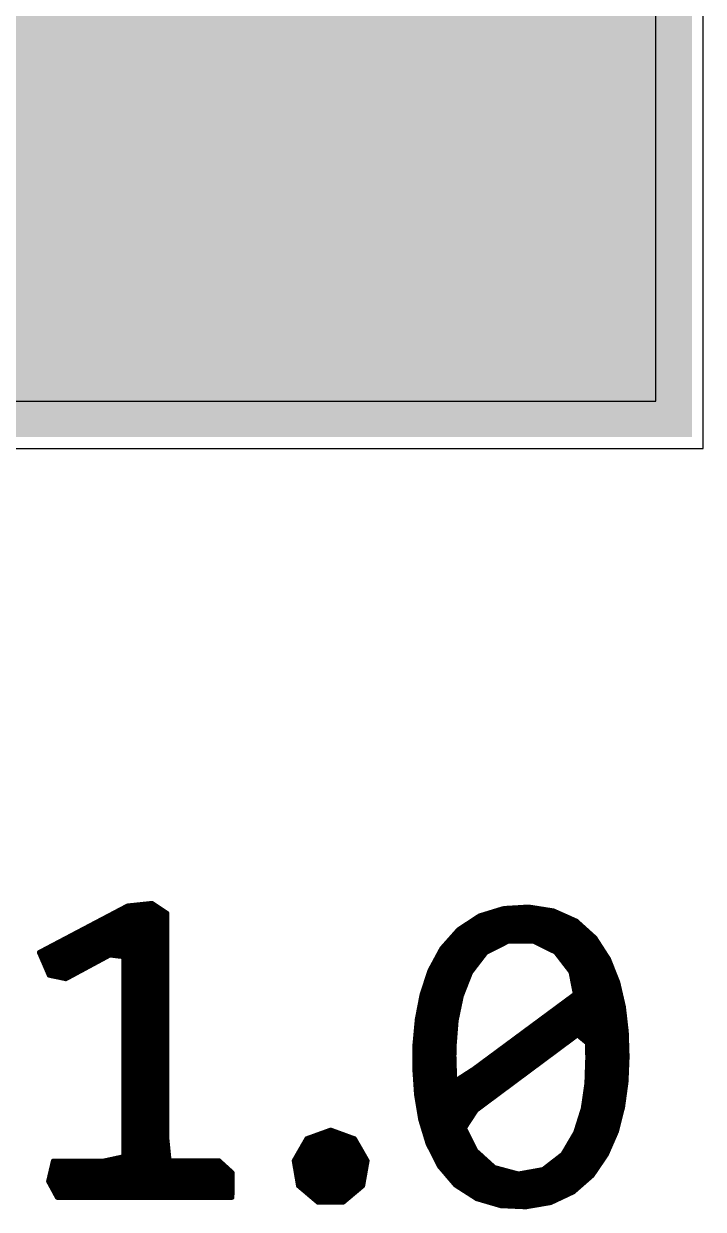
# Model space of a CAD drawing. Extents: x 40.2 to 61.4, y 22.5 to 56.
# Drawn here: x 52.767 to 54.2, y 49.385 to 51.885 of the extents above; entities that cross this region are included whole.
import ezdxf

# ---------------------------------------------------------------- set-up
doc = ezdxf.new("R2010")
doc.units = 0
for name, color, linetype in [('1', 12, 'CONTINUOUS'), ('16', 132, 'CONTINUOUS'), ('21', 251, 'CONTINUOUS'), ('29', 251, 'CONTINUOUS'), ('30', 251, 'CONTINUOUS'), ('31', 251, 'CONTINUOUS'), ('32', 251, 'CONTINUOUS')]:
    doc.layers.add(name, color=color, linetype=linetype)

# ---------------------------------------------------------------- blocks, each defined once
blk = doc.blocks.new('RECT')
blk.add_solid([(-0.5, -0.5), (0.5, -0.5), (-0.5, 0.5), (0.5, 0.5)])

msp = doc.modelspace()

# ---------------------------------------------------------------- linework, layer by layer
at = {"layer": '1'}
for p, q in [((54.1, 51.0892), (54.1, 55.4892)), ((52.5, 51.0892), (54.1, 51.0892))]:
    msp.add_line(p, q, dxfattribs=at)
at = {"layer": '21', "const_width": 0.01}
for points in [[(52.9863, 50.0249), (52.8002, 49.9268)], [(52.9581, 50.01), (53.0683, 50.01)], [(52.9771, 50.02), (53.0532, 50.02)], [(53.0377, 50.0303), (52.9863, 50.0249)], [(53.035, 50.03), (53.0381, 50.03)], [(53.0693, 50.0093), (53.0377, 50.0303)], [(53.0693, 49.5354), (53.0693, 50.0093)], [(53.7776, 50.0191), (53.7282, 50.0039)], [(53.7479, 50.01), (53.7789, 50.01)], [(53.7876, 49.9496), (53.7776, 50.0191)], [(53.8318, 50.0227), (53.7801, 50.0196)], [(53.7801, 50.0196), (53.79, 49.9501)], [(53.7814, 50.01), (53.8942, 50.01)], [(53.787, 50.02), (53.8492, 50.02)], [(53.8842, 50.0145), (53.8318, 50.0227)], [(53.9325, 49.9929), (53.8842, 50.0145)], [(52.9202, 49.99), (53.0693, 49.99)], [(52.9391, 50), (53.0693, 50)], [(53.7282, 50.0039), (53.6839, 49.9748)], [(53.707, 49.99), (53.7818, 49.99)], [(53.7222, 50), (53.7804, 50)], [(53.7829, 50), (53.9165, 50)], [(53.7843, 49.99), (53.9357, 49.99)], [(53.9718, 49.9574), (53.9325, 49.9929)], [(52.8633, 49.96), (53.0693, 49.96)], [(52.8822, 49.97), (53.0693, 49.97)], [(52.9012, 49.98), (53.0693, 49.98)], [(53.6839, 49.9748), (53.6487, 49.9352)], [(53.6708, 49.96), (53.7861, 49.96)], [(53.6796, 49.97), (53.7847, 49.97)], [(53.6918, 49.98), (53.7832, 49.98)], [(53.7857, 49.98), (53.9467, 49.98)], [(53.7871, 49.97), (53.9578, 49.97)], [(53.7885, 49.96), (53.9689, 49.96)], [(52.8253, 49.94), (53.0693, 49.94)], [(52.8443, 49.95), (53.0693, 49.95)], [(53.6487, 49.9352), (53.6235, 49.8885)], [(53.653, 49.94), (53.7688, 49.94)], [(53.6619, 49.95), (53.7875, 49.95)], [(53.7418, 49.9263), (53.7876, 49.9496)], [(53.79, 49.9501), (53.8414, 49.9504)], [(53.8414, 49.9504), (53.8886, 49.9272)], [(53.8423, 49.95), (53.9765, 49.95)], [(53.8626, 49.94), (53.983, 49.94)], [(54.0005, 49.9128), (53.9718, 49.9574)], [(52.8002, 49.9268), (52.8211, 49.8784)], [(52.8031, 49.92), (52.947, 49.92)], [(52.8064, 49.93), (53.0693, 49.93)], [(52.8075, 49.91), (52.9285, 49.91)], [(52.8563, 49.8711), (52.949, 49.9211)], [(52.949, 49.9211), (52.9782, 49.9175)], [(52.9576, 49.92), (53.0693, 49.92)], [(52.9782, 49.9175), (52.9782, 49.4962)], [(52.9782, 49.91), (53.0693, 49.91)], [(53.6351, 49.91), (53.7293, 49.91)], [(53.6405, 49.92), (53.737, 49.92)], [(53.646, 49.93), (53.7491, 49.93)], [(53.7096, 49.8844), (53.7418, 49.9263)], [(53.8829, 49.93), (53.9894, 49.93)], [(53.8886, 49.9272), (53.9208, 49.8854)], [(53.8941, 49.92), (53.9959, 49.92)], [(53.9018, 49.91), (54.0016, 49.91)], [(54.0201, 49.8634), (54.0005, 49.9128)], [(52.8118, 49.9), (52.9099, 49.9)], [(52.8161, 49.89), (52.8914, 49.89)], [(52.9782, 49.9), (53.0693, 49.9)], [(52.9782, 49.89), (53.0693, 49.89)], [(53.6235, 49.8885), (53.6069, 49.8381)], [(53.6243, 49.89), (53.7139, 49.89)], [(53.6297, 49.9), (53.7216, 49.9)], [(53.6902, 49.835), (53.7096, 49.8844)], [(53.9095, 49.9), (54.0056, 49.9)], [(53.9172, 49.89), (54.0095, 49.89)], [(53.9208, 49.8854), (53.9299, 49.8392)], [(52.8205, 49.88), (52.8728, 49.88)], [(52.8211, 49.8784), (52.8563, 49.8711)], [(52.9782, 49.88), (53.0693, 49.88)], [(52.9782, 49.87), (53.0693, 49.87)], [(52.9782, 49.86), (53.0693, 49.86)], [(53.6141, 49.86), (53.7, 49.86)], [(53.6174, 49.87), (53.7039, 49.87)], [(53.6207, 49.88), (53.7079, 49.88)], [(53.9218, 49.88), (54.0135, 49.88)], [(53.9238, 49.87), (54.0174, 49.87)], [(53.9258, 49.86), (54.0208, 49.86)], [(54.032, 49.8117), (54.0201, 49.8634)], [(52.9782, 49.85), (53.0693, 49.85)], [(52.9782, 49.84), (53.0693, 49.84)], [(53.6069, 49.8381), (53.5968, 49.7859)], [(53.6075, 49.84), (53.6921, 49.84)], [(53.6108, 49.85), (53.696, 49.85)], [(53.6793, 49.783), (53.6902, 49.835)], [(53.9299, 49.8392), (53.7163, 49.6811)], [(53.9278, 49.85), (54.0232, 49.85)], [(53.9298, 49.84), (54.0255, 49.84)], [(52.9782, 49.83), (53.0693, 49.83)], [(52.9782, 49.82), (53.0693, 49.82)], [(52.9782, 49.81), (53.0693, 49.81)], [(53.6015, 49.81), (53.6849, 49.81)], [(53.6034, 49.82), (53.687, 49.82)], [(53.6053, 49.83), (53.6891, 49.83)], [(53.8905, 49.81), (54.0322, 49.81)], [(53.904, 49.82), (54.0301, 49.82)], [(53.9175, 49.83), (54.0278, 49.83)], [(54.038, 49.7589), (54.032, 49.8117)], [(52.9782, 49.8), (53.0693, 49.8)], [(52.9782, 49.79), (53.0693, 49.79)], [(53.5968, 49.7859), (53.5919, 49.733)], [(53.5976, 49.79), (53.6808, 49.79)], [(53.5995, 49.8), (53.6828, 49.8)], [(53.8634, 49.79), (54.0345, 49.79)], [(53.877, 49.8), (54.0334, 49.8)], [(52.9782, 49.78), (53.0693, 49.78)], [(52.9782, 49.77), (53.0693, 49.77)], [(52.9782, 49.76), (53.0693, 49.76)], [(53.5944, 49.76), (53.6775, 49.76)], [(53.5953, 49.77), (53.6783, 49.77)], [(53.5963, 49.78), (53.6791, 49.78)], [(53.6751, 49.7301), (53.6793, 49.783)], [(53.8229, 49.76), (54.0379, 49.76)], [(53.8364, 49.77), (54.0367, 49.77)], [(53.8499, 49.78), (54.0356, 49.78)], [(54.0397, 49.7063), (54.038, 49.7589)], [(52.9782, 49.75), (53.0693, 49.75)], [(52.9782, 49.74), (53.0693, 49.74)], [(53.5925, 49.74), (53.6759, 49.74)], [(53.5935, 49.75), (53.6767, 49.75)], [(53.7214, 49.5939), (53.9346, 49.7526)], [(53.7959, 49.74), (53.9177, 49.74)], [(53.8094, 49.75), (53.9311, 49.75)], [(53.9346, 49.7526), (53.9556, 49.7355)], [(53.9378, 49.75), (54.0383, 49.75)], [(53.95, 49.74), (54.0386, 49.74)], [(53.9556, 49.7355), (53.9561, 49.7034)], [(52.9782, 49.73), (53.0693, 49.73)], [(52.9782, 49.72), (53.0693, 49.72)], [(52.9782, 49.71), (53.0693, 49.71)], [(53.5919, 49.733), (53.5916, 49.6799)], [(53.5918, 49.72), (53.6749, 49.72)], [(53.5918, 49.71), (53.6747, 49.71)], [(53.5919, 49.73), (53.6751, 49.73)], [(53.6747, 49.7084), (53.6751, 49.7301)], [(53.7553, 49.71), (53.8774, 49.71)], [(53.7688, 49.72), (53.8908, 49.72)], [(53.7824, 49.73), (53.9043, 49.73)], [(53.9557, 49.73), (54.0389, 49.73)], [(53.9558, 49.72), (54.0392, 49.72)], [(53.956, 49.71), (54.0396, 49.71)], [(52.9782, 49.7), (53.0693, 49.7)], [(52.9782, 49.69), (53.0693, 49.69)], [(53.5917, 49.7), (53.675, 49.7)], [(53.5917, 49.69), (53.6752, 49.69)], [(53.6762, 49.6552), (53.6747, 49.7084)], [(53.7283, 49.69), (53.8505, 49.69)], [(53.7418, 49.7), (53.864, 49.7)], [(53.9561, 49.7034), (53.9543, 49.6503)], [(53.9557, 49.69), (54.0389, 49.69)], [(53.956, 49.7), (54.0394, 49.7)], [(54.0374, 49.6533), (54.0397, 49.7063)], [(52.9782, 49.68), (53.0693, 49.68)], [(52.9782, 49.67), (53.0693, 49.67)], [(52.9782, 49.66), (53.0693, 49.66)], [(53.5916, 49.68), (53.6755, 49.68)], [(53.5916, 49.6799), (53.5952, 49.6268)], [(53.5923, 49.67), (53.6758, 49.67)], [(53.5929, 49.66), (53.6761, 49.66)], [(53.7163, 49.6811), (53.6762, 49.6552)], [(53.6836, 49.66), (53.8102, 49.66)], [(53.6991, 49.67), (53.8237, 49.67)], [(53.7146, 49.68), (53.8371, 49.68)], [(53.9547, 49.66), (54.0376, 49.66)], [(53.955, 49.67), (54.0381, 49.67)], [(53.9553, 49.68), (54.0385, 49.68)], [(52.9782, 49.65), (53.0693, 49.65)], [(52.9782, 49.64), (53.0693, 49.64)], [(53.5936, 49.65), (53.7968, 49.65)], [(53.5943, 49.64), (53.7834, 49.64)], [(53.9543, 49.6503), (53.9467, 49.5978)], [(53.9528, 49.64), (54.0356, 49.64)], [(53.9543, 49.65), (54.0369, 49.65)], [(54.0302, 49.6006), (54.0374, 49.6533)], [(52.9782, 49.63), (53.0693, 49.63)], [(52.9782, 49.62), (53.0693, 49.62)], [(52.9782, 49.61), (53.0693, 49.61)], [(53.595, 49.63), (53.7699, 49.63)], [(53.5952, 49.6268), (53.6039, 49.5744)], [(53.5963, 49.62), (53.7565, 49.62)], [(53.598, 49.61), (53.7431, 49.61)], [(53.9484, 49.61), (54.0315, 49.61)], [(53.9499, 49.62), (54.0328, 49.62)], [(53.9514, 49.63), (54.0342, 49.63)], [(52.9782, 49.6), (53.0693, 49.6)], [(52.9782, 49.59), (53.0693, 49.59)], [(53.5997, 49.6), (53.7296, 49.6)], [(53.6013, 49.59), (53.7189, 49.59)], [(53.6969, 49.5564), (53.7214, 49.5939)], [(53.9467, 49.5978), (53.9307, 49.5471)], [(53.9442, 49.59), (54.0275, 49.59)], [(53.947, 49.6), (54.0301, 49.6)], [(54.0172, 49.5491), (54.0302, 49.6006)], [(52.9782, 49.58), (53.0693, 49.58)], [(52.9782, 49.57), (53.0693, 49.57)], [(52.9782, 49.56), (53.0693, 49.56)], [(53.603, 49.58), (53.7124, 49.58)], [(53.6039, 49.5744), (53.6194, 49.5236)], [(53.6053, 49.57), (53.7058, 49.57)], [(53.6083, 49.56), (53.6993, 49.56)], [(53.9347, 49.56), (54.0199, 49.56)], [(53.9379, 49.57), (54.0224, 49.57)], [(53.941, 49.58), (54.025, 49.58)], [(52.9782, 49.55), (53.0693, 49.55)], [(52.9782, 49.54), (53.0693, 49.54)], [(53.0741, 49.4875), (53.0693, 49.5354)], [(53.3641, 49.5342), (53.3373, 49.4876)], [(53.4145, 49.5524), (53.3641, 49.5342)], [(53.3801, 49.54), (53.4485, 49.54)], [(53.4079, 49.55), (53.4211, 49.55)], [(53.4649, 49.534), (53.4145, 49.5524)], [(53.4916, 49.4874), (53.4649, 49.534)], [(53.6114, 49.55), (53.7001, 49.55)], [(53.6144, 49.54), (53.705, 49.54)], [(53.7204, 49.5089), (53.6969, 49.5564)], [(53.9307, 49.5471), (53.9039, 49.5015)], [(53.9265, 49.54), (54.0132, 49.54)], [(53.9316, 49.55), (54.0174, 49.55)], [(53.9959, 49.5005), (54.0172, 49.5491)], [(52.9782, 49.53), (53.0699, 49.53)], [(52.9782, 49.52), (53.0709, 49.52)], [(52.9782, 49.51), (53.0719, 49.51)], [(53.3502, 49.51), (53.4787, 49.51)], [(53.3559, 49.52), (53.473, 49.52)], [(53.3617, 49.53), (53.4672, 49.53)], [(53.6174, 49.53), (53.71, 49.53)], [(53.6194, 49.5236), (53.6432, 49.4762)], [(53.6212, 49.52), (53.7149, 49.52)], [(53.6262, 49.51), (53.7199, 49.51)], [(53.7595, 49.4735), (53.7204, 49.5089)], [(53.9089, 49.51), (54.0001, 49.51)], [(53.9147, 49.52), (54.0045, 49.52)], [(53.9206, 49.53), (54.0088, 49.53)], [(52.8296, 49.4869), (52.8196, 49.4442)], [(52.9349, 49.4869), (52.8296, 49.4869)], [(52.9782, 49.4962), (52.9349, 49.4869)], [(52.9493, 49.49), (53.0738, 49.49)], [(52.9782, 49.5), (53.0728, 49.5)], [(53.1794, 49.4875), (53.0741, 49.4875)], [(53.207, 49.4624), (53.1794, 49.4875)], [(53.3373, 49.4876), (53.3464, 49.4348)], [(53.3387, 49.49), (53.4901, 49.49)], [(53.3445, 49.5), (53.4844, 49.5)], [(53.4822, 49.4346), (53.4916, 49.4874)], [(53.6312, 49.5), (53.7303, 49.5)], [(53.6363, 49.49), (53.7413, 49.49)], [(53.9039, 49.5015), (53.8622, 49.4692)], [(53.8891, 49.49), (53.9888, 49.49)], [(53.902, 49.5), (53.9956, 49.5)], [(53.9661, 49.4566), (53.9959, 49.5005)], [(52.8233, 49.46), (53.207, 49.46)], [(52.8256, 49.47), (53.1987, 49.47)], [(52.828, 49.48), (53.1876, 49.48)], [(53.2067, 49.4101), (53.207, 49.4624)], [(53.3386, 49.48), (53.4903, 49.48)], [(53.3404, 49.47), (53.4885, 49.47)], [(53.3421, 49.46), (53.4867, 49.46)], [(53.6413, 49.48), (53.7524, 49.48)], [(53.6432, 49.4762), (53.6776, 49.436)], [(53.6485, 49.47), (53.7726, 49.47)], [(53.6571, 49.46), (53.8092, 49.46)], [(53.8091, 49.4602), (53.7595, 49.4735)], [(53.8248, 49.3902), (53.8091, 49.4602)], [(53.8622, 49.4692), (53.8116, 49.4601)], [(53.8116, 49.4601), (53.8273, 49.3904)], [(53.8116, 49.46), (53.9684, 49.46)], [(53.8633, 49.47), (53.9752, 49.47)], [(53.8762, 49.48), (53.982, 49.48)], [(52.8196, 49.4442), (52.8381, 49.4101)], [(52.821, 49.45), (53.2069, 49.45)], [(52.8219, 49.44), (53.2069, 49.44)], [(53.3438, 49.45), (53.4849, 49.45)], [(53.3455, 49.44), (53.4831, 49.44)], [(53.3464, 49.4348), (53.3873, 49.4001)], [(53.4412, 49.4001), (53.4822, 49.4346)], [(53.6656, 49.45), (53.8114, 49.45)], [(53.6742, 49.44), (53.8137, 49.44)], [(53.6776, 49.436), (53.7222, 49.4074)], [(53.8138, 49.45), (53.9586, 49.45)], [(53.8161, 49.44), (53.9471, 49.44)], [(53.9262, 49.4217), (53.9661, 49.4566)], [(52.8273, 49.43), (53.2068, 49.43)], [(52.8327, 49.42), (53.2068, 49.42)], [(52.8381, 49.4101), (53.2067, 49.4101)], [(53.352, 49.43), (53.4767, 49.43)], [(53.3638, 49.42), (53.4649, 49.42)], [(53.3756, 49.41), (53.453, 49.41)], [(53.687, 49.43), (53.8159, 49.43)], [(53.7026, 49.42), (53.8181, 49.42)], [(53.7181, 49.41), (53.8204, 49.41)], [(53.8184, 49.43), (53.9357, 49.43)], [(53.8206, 49.42), (53.9226, 49.42)], [(53.8229, 49.41), (53.9014, 49.41)], [(53.8783, 49.3991), (53.9262, 49.4217)], [(53.3873, 49.4001), (53.4412, 49.4001)], [(53.7222, 49.4074), (53.7731, 49.3925)], [(53.7475, 49.4), (53.8226, 49.4)], [(53.7731, 49.3925), (53.8248, 49.3902)], [(53.8251, 49.4), (53.8803, 49.4)], [(53.8273, 49.3904), (53.8783, 49.3991)]]:
    msp.add_lwpolyline(points, dxfattribs=at)
at = {"layer": '21', "const_width": 0.005}
for points in [[(52.9581, 50.0125, 1), (52.9581, 50.0075)], [(52.9771, 50.0225, 1), (52.9771, 50.0175)], [(52.9861, 50.0274, 1), (52.9866, 50.0224)], [(52.9875, 50.0227, 1), (52.9852, 50.0271)], [(53.035, 50.0325, 1), (53.035, 50.0275)], [(53.0391, 50.0324, 1), (53.0363, 50.0282)], [(53.0379, 50.0278, 1), (53.0374, 50.0328)], [(53.0381, 50.0275, 1), (53.0381, 50.0325)], [(53.0532, 50.0175, 1), (53.0532, 50.0225)], [(53.0718, 50.0093, 1), (53.0668, 50.0093)], [(53.068, 50.0072, 1), (53.0707, 50.0114)], [(53.0683, 50.0075, 1), (53.0683, 50.0125)], [(53.7479, 50.0125, 1), (53.7479, 50.0075)], [(53.7801, 50.0195, 1), (53.7752, 50.0188)], [(53.7784, 50.0167, 1), (53.7769, 50.0215)], [(53.7799, 50.0221, 1), (53.7802, 50.0171)], [(53.7826, 50.0199, 1), (53.7776, 50.0192)], [(53.7789, 50.0075, 1), (53.7789, 50.0125)], [(53.7814, 50.0125, 1), (53.7814, 50.0075)], [(53.787, 50.0225, 1), (53.787, 50.0175)], [(53.8322, 50.0252, 1), (53.8314, 50.0203)], [(53.8319, 50.0202, 1), (53.8316, 50.0252)], [(53.8492, 50.0175, 1), (53.8492, 50.0225)], [(53.8852, 50.0168, 1), (53.8832, 50.0122)], [(53.8838, 50.012, 1), (53.8846, 50.017)], [(53.8942, 50.0075, 1), (53.8942, 50.0125)], [(52.9202, 49.9925, 1), (52.9202, 49.9875)], [(52.9391, 50.0025, 1), (52.9391, 49.9975)], [(53.0693, 49.9975, 1), (53.0693, 50.0025)], [(53.0693, 49.9875, 1), (53.0693, 49.9925)], [(53.707, 49.9925, 1), (53.707, 49.9875)], [(53.7222, 50.0025, 1), (53.7222, 49.9975)], [(53.7274, 50.0063, 1), (53.7289, 50.0015)], [(53.7295, 50.0018, 1), (53.7268, 50.006)], [(53.7804, 49.9975, 1), (53.7804, 50.0025)], [(53.7829, 50.0025, 1), (53.7829, 49.9975)], [(53.7818, 49.9875, 1), (53.7818, 49.9925)], [(53.7843, 49.9925, 1), (53.7843, 49.9875)], [(53.9165, 49.9975, 1), (53.9165, 50.0025)], [(53.9342, 49.9947, 1), (53.9308, 49.991)], [(53.9315, 49.9906, 1), (53.9335, 49.9951)], [(53.9357, 49.9875, 1), (53.9357, 49.9925)], [(52.8633, 49.9625, 1), (52.8633, 49.9575)], [(52.8822, 49.9725, 1), (52.8822, 49.9675)], [(52.9012, 49.9825, 1), (52.9012, 49.9775)], [(53.0693, 49.9775, 1), (53.0693, 49.9825)], [(53.0693, 49.9675, 1), (53.0693, 49.9725)], [(53.0693, 49.9575, 1), (53.0693, 49.9625)], [(53.6708, 49.9625, 1), (53.6708, 49.9575)], [(53.6796, 49.9725, 1), (53.6796, 49.9675)], [(53.6825, 49.9769, 1), (53.6853, 49.9728)], [(53.6858, 49.9732, 1), (53.682, 49.9765)], [(53.6918, 49.9825, 1), (53.6918, 49.9775)], [(53.7832, 49.9775, 1), (53.7832, 49.9825)], [(53.7857, 49.9825, 1), (53.7857, 49.9775)], [(53.7871, 49.9725, 1), (53.7871, 49.9675)], [(53.7847, 49.9675, 1), (53.7847, 49.9725)], [(53.7885, 49.9625, 1), (53.7885, 49.9575)], [(53.7861, 49.9575, 1), (53.7861, 49.9625)], [(53.9467, 49.9775, 1), (53.9467, 49.9825)], [(53.9578, 49.9675, 1), (53.9578, 49.9725)], [(53.9689, 49.9575, 1), (53.9689, 49.9625)], [(52.8253, 49.9425, 1), (52.8253, 49.9375)], [(52.8443, 49.9525, 1), (52.8443, 49.9475)], [(53.0693, 49.9475, 1), (53.0693, 49.9525)], [(53.0693, 49.9375, 1), (53.0693, 49.9425)], [(53.6469, 49.9368, 1), (53.6506, 49.9335)], [(53.6509, 49.934, 1), (53.6466, 49.9363)], [(53.653, 49.9425, 1), (53.653, 49.9375)], [(53.6619, 49.9525, 1), (53.6619, 49.9475)], [(53.7688, 49.9375, 1), (53.7688, 49.9425)], [(53.7851, 49.9492, 1), (53.7901, 49.9499)], [(53.7887, 49.9473, 1), (53.7865, 49.9518)], [(53.7899, 49.9526, 1), (53.79, 49.9476)], [(53.7875, 49.9475, 1), (53.7875, 49.9525)], [(53.7875, 49.9498, 1), (53.7924, 49.9505)], [(53.8425, 49.9527, 1), (53.8403, 49.9482)], [(53.8423, 49.9525, 1), (53.8423, 49.9475)], [(53.8414, 49.9479, 1), (53.8414, 49.9529)], [(53.8626, 49.9425, 1), (53.8626, 49.9375)], [(53.9739, 49.9587, 1), (53.9697, 49.956)], [(53.9701, 49.9555, 1), (53.9735, 49.9592)], [(53.9765, 49.9475, 1), (53.9765, 49.9525)], [(53.983, 49.9375, 1), (53.983, 49.9425)], [(52.8025, 49.9278, 1), (52.7979, 49.9258)], [(52.799, 49.929, 1), (52.8014, 49.9245)], [(52.8031, 49.9225, 1), (52.8031, 49.9175)], [(52.8064, 49.9325, 1), (52.8064, 49.9275)], [(52.8075, 49.9125, 1), (52.8075, 49.9075)], [(52.9285, 49.9075, 1), (52.9285, 49.9125)], [(52.9493, 49.9235, 1), (52.9486, 49.9186)], [(52.947, 49.9175, 1), (52.947, 49.9225)], [(52.9501, 49.9189, 1), (52.9478, 49.9233)], [(52.9576, 49.9225, 1), (52.9576, 49.9175)], [(52.9807, 49.9175, 1), (52.9757, 49.9175)], [(52.9782, 49.9125, 1), (52.9782, 49.9075)], [(52.9779, 49.915, 1), (52.9785, 49.92)], [(53.0693, 49.9275, 1), (53.0693, 49.9325)], [(53.0693, 49.9175, 1), (53.0693, 49.9225)], [(53.0693, 49.9075, 1), (53.0693, 49.9125)], [(53.6351, 49.9125, 1), (53.6351, 49.9075)], [(53.6405, 49.9225, 1), (53.6405, 49.9175)], [(53.646, 49.9325, 1), (53.646, 49.9275)], [(53.7293, 49.9075, 1), (53.7293, 49.9125)], [(53.737, 49.9175, 1), (53.737, 49.9225)], [(53.7407, 49.9285, 1), (53.7429, 49.924)], [(53.7438, 49.9247, 1), (53.7398, 49.9278)], [(53.7491, 49.9275, 1), (53.7491, 49.9325)], [(53.8829, 49.9325, 1), (53.8829, 49.9275)], [(53.8906, 49.9287, 1), (53.8866, 49.9257)], [(53.8875, 49.9249, 1), (53.8897, 49.9294)], [(53.8941, 49.9225, 1), (53.8941, 49.9175)], [(53.9018, 49.9125, 1), (53.9018, 49.9075)], [(53.9894, 49.9275, 1), (53.9894, 49.9325)], [(53.9959, 49.9175, 1), (53.9959, 49.9225)], [(54.0029, 49.9137, 1), (53.9982, 49.9119)], [(53.9984, 49.9114, 1), (54.0026, 49.9141)], [(54.0016, 49.9075, 1), (54.0016, 49.9125)], [(52.8118, 49.9025, 1), (52.8118, 49.8975)], [(52.8161, 49.8925, 1), (52.8161, 49.8875)], [(52.8914, 49.8875, 1), (52.8914, 49.8925)], [(52.9099, 49.8975, 1), (52.9099, 49.9025)], [(52.9782, 49.9025, 1), (52.9782, 49.8975)], [(52.9782, 49.8925, 1), (52.9782, 49.8875)], [(53.0693, 49.8975, 1), (53.0693, 49.9025)], [(53.0693, 49.8875, 1), (53.0693, 49.8925)], [(53.6213, 49.8897, 1), (53.6257, 49.8873)], [(53.6259, 49.8877, 1), (53.6211, 49.8893)], [(53.6243, 49.8925, 1), (53.6243, 49.8875)], [(53.6297, 49.9025, 1), (53.6297, 49.8975)], [(53.7119, 49.8835, 1), (53.7073, 49.8853)], [(53.7139, 49.8875, 1), (53.7139, 49.8925)], [(53.7216, 49.8975, 1), (53.7216, 49.9025)], [(53.9095, 49.9025, 1), (53.9095, 49.8975)], [(53.9172, 49.8925, 1), (53.9172, 49.8875)], [(53.9232, 49.8859, 1), (53.9183, 49.8849)], [(53.9188, 49.8839, 1), (53.9227, 49.8869)], [(54.0056, 49.8975, 1), (54.0056, 49.9025)], [(54.0095, 49.8875, 1), (54.0095, 49.8925)], [(52.8205, 49.8825, 1), (52.8205, 49.8775)], [(52.8217, 49.8809, 1), (52.8206, 49.876)], [(52.8188, 49.8774, 1), (52.8234, 49.8794)], [(52.8551, 49.8733, 1), (52.8574, 49.8689)], [(52.8557, 49.8686, 1), (52.8568, 49.8735)], [(52.8728, 49.8775, 1), (52.8728, 49.8825)], [(52.9782, 49.8825, 1), (52.9782, 49.8775)], [(52.9782, 49.8725, 1), (52.9782, 49.8675)], [(52.9782, 49.8625, 1), (52.9782, 49.8575)], [(53.0693, 49.8775, 1), (53.0693, 49.8825)], [(53.0693, 49.8675, 1), (53.0693, 49.8725)], [(53.0693, 49.8575, 1), (53.0693, 49.8625)], [(53.6141, 49.8625, 1), (53.6141, 49.8575)], [(53.6174, 49.8725, 1), (53.6174, 49.8675)], [(53.6207, 49.8825, 1), (53.6207, 49.8775)], [(53.7, 49.8575, 1), (53.7, 49.8625)], [(53.7039, 49.8675, 1), (53.7039, 49.8725)], [(53.7076, 49.8859, 1), (53.7116, 49.8829)], [(53.7079, 49.8775, 1), (53.7079, 49.8825)], [(53.9218, 49.8825, 1), (53.9218, 49.8775)], [(53.9238, 49.8725, 1), (53.9238, 49.8675)], [(53.9258, 49.8625, 1), (53.9258, 49.8575)], [(54.0135, 49.8775, 1), (54.0135, 49.8825)], [(54.0174, 49.8675, 1), (54.0174, 49.8725)], [(54.0225, 49.864, 1), (54.0176, 49.8628)], [(54.0177, 49.8625, 1), (54.0224, 49.8643)], [(54.0208, 49.8575, 1), (54.0208, 49.8625)], [(52.9782, 49.8525, 1), (52.9782, 49.8475)], [(52.9782, 49.8425, 1), (52.9782, 49.8375)], [(53.0693, 49.8475, 1), (53.0693, 49.8525)], [(53.0693, 49.8375, 1), (53.0693, 49.8425)], [(53.6093, 49.8376, 1), (53.6044, 49.8385)], [(53.6045, 49.8388, 1), (53.6092, 49.8373)], [(53.6075, 49.8425, 1), (53.6075, 49.8375)], [(53.6108, 49.8525, 1), (53.6108, 49.8475)], [(53.6926, 49.8345, 1), (53.6877, 49.8355)], [(53.6921, 49.8375, 1), (53.6921, 49.8425)], [(53.696, 49.8475, 1), (53.696, 49.8525)], [(53.9278, 49.8525, 1), (53.9278, 49.8475)], [(53.9298, 49.8425, 1), (53.9298, 49.8375)], [(53.9275, 49.8387, 1), (53.9324, 49.8397)], [(53.9314, 49.8372, 1), (53.9284, 49.8412)], [(54.0232, 49.8475, 1), (54.0232, 49.8525)], [(54.0255, 49.8375, 1), (54.0255, 49.8425)], [(52.9782, 49.8325, 1), (52.9782, 49.8275)], [(52.9782, 49.8225, 1), (52.9782, 49.8175)], [(52.9782, 49.8125, 1), (52.9782, 49.8075)], [(53.0693, 49.8275, 1), (53.0693, 49.8325)], [(53.0693, 49.8175, 1), (53.0693, 49.8225)], [(53.0693, 49.8075, 1), (53.0693, 49.8125)], [(53.6015, 49.8125, 1), (53.6015, 49.8075)], [(53.6034, 49.8225, 1), (53.6034, 49.8175)], [(53.6053, 49.8325, 1), (53.6053, 49.8275)], [(53.6849, 49.8075, 1), (53.6849, 49.8125)], [(53.687, 49.8175, 1), (53.687, 49.8225)], [(53.6878, 49.8359, 1), (53.6925, 49.8341)], [(53.6891, 49.8275, 1), (53.6891, 49.8325)], [(53.8905, 49.8125, 1), (53.8905, 49.8075)], [(53.904, 49.8225, 1), (53.904, 49.8175)], [(53.9175, 49.8325, 1), (53.9175, 49.8275)], [(54.0278, 49.8275, 1), (54.0278, 49.8325)], [(54.0345, 49.8119, 1), (54.0296, 49.8114)], [(54.0296, 49.8111, 1), (54.0345, 49.8122)], [(54.0301, 49.8175, 1), (54.0301, 49.8225)], [(54.0322, 49.8075, 1), (54.0322, 49.8125)], [(52.9782, 49.8025, 1), (52.9782, 49.7975)], [(52.9782, 49.7925, 1), (52.9782, 49.7875)], [(53.0693, 49.7975, 1), (53.0693, 49.8025)], [(53.0693, 49.7875, 1), (53.0693, 49.7925)], [(53.5993, 49.7857, 1), (53.5943, 49.7861)], [(53.5943, 49.7864, 1), (53.5993, 49.7854)], [(53.5976, 49.7925, 1), (53.5976, 49.7875)], [(53.5995, 49.8025, 1), (53.5995, 49.7975)], [(53.6808, 49.7875, 1), (53.6808, 49.7925)], [(53.6828, 49.7975, 1), (53.6828, 49.8025)], [(53.8634, 49.7925, 1), (53.8634, 49.7875)], [(53.877, 49.8025, 1), (53.877, 49.7975)], [(54.0334, 49.7975, 1), (54.0334, 49.8025)], [(54.0345, 49.7875, 1), (54.0345, 49.7925)], [(52.9782, 49.7825, 1), (52.9782, 49.7775)], [(52.9782, 49.7725, 1), (52.9782, 49.7675)], [(52.9782, 49.7625, 1), (52.9782, 49.7575)], [(53.0693, 49.7775, 1), (53.0693, 49.7825)], [(53.0693, 49.7675, 1), (53.0693, 49.7725)], [(53.0693, 49.7575, 1), (53.0693, 49.7625)], [(53.5944, 49.7625, 1), (53.5944, 49.7575)], [(53.5953, 49.7725, 1), (53.5953, 49.7675)], [(53.5963, 49.7825, 1), (53.5963, 49.7775)], [(53.6818, 49.7828, 1), (53.6768, 49.7832)], [(53.6769, 49.7836, 1), (53.6818, 49.7825)], [(53.6775, 49.7575, 1), (53.6775, 49.7625)], [(53.6783, 49.7675, 1), (53.6783, 49.7725)], [(53.6791, 49.7775, 1), (53.6791, 49.7825)], [(53.8229, 49.7625, 1), (53.8229, 49.7575)], [(53.8364, 49.7725, 1), (53.8364, 49.7675)], [(53.8499, 49.7825, 1), (53.8499, 49.7775)], [(54.0405, 49.759, 1), (54.0355, 49.7588)], [(54.0356, 49.7775, 1), (54.0356, 49.7825)], [(54.0367, 49.7675, 1), (54.0367, 49.7725)], [(54.0379, 49.7575, 1), (54.0379, 49.7625)], [(52.9782, 49.7525, 1), (52.9782, 49.7475)], [(52.9782, 49.7425, 1), (52.9782, 49.7375)], [(53.0693, 49.7475, 1), (53.0693, 49.7525)], [(53.0693, 49.7375, 1), (53.0693, 49.7425)], [(53.5925, 49.7425, 1), (53.5925, 49.7375)], [(53.5935, 49.7525, 1), (53.5935, 49.7475)], [(53.6759, 49.7375, 1), (53.6759, 49.7425)], [(53.6767, 49.7475, 1), (53.6767, 49.7525)], [(53.7959, 49.7425, 1), (53.7959, 49.7375)], [(53.8094, 49.7525, 1), (53.8094, 49.7475)], [(53.9177, 49.7375, 1), (53.9177, 49.7425)], [(53.9311, 49.7475, 1), (53.9311, 49.7525)], [(53.9362, 49.7545, 1), (53.933, 49.7507)], [(53.9361, 49.7506, 1), (53.9331, 49.7546)], [(53.9378, 49.7525, 1), (53.9378, 49.7475)], [(53.95, 49.7425, 1), (53.95, 49.7375)], [(53.9581, 49.7355, 1), (53.9531, 49.7354)], [(53.954, 49.7335, 1), (53.9571, 49.7374)], [(54.0355, 49.7586, 1), (54.0405, 49.7592)], [(54.0383, 49.7475, 1), (54.0383, 49.7525)], [(54.0386, 49.7375, 1), (54.0386, 49.7425)], [(52.9782, 49.7325, 1), (52.9782, 49.7275)], [(52.9782, 49.7225, 1), (52.9782, 49.7175)], [(52.9782, 49.7125, 1), (52.9782, 49.7075)], [(53.0693, 49.7275, 1), (53.0693, 49.7325)], [(53.0693, 49.7175, 1), (53.0693, 49.7225)], [(53.0693, 49.7075, 1), (53.0693, 49.7125)], [(53.5918, 49.7225, 1), (53.5918, 49.7175)], [(53.5918, 49.7125, 1), (53.5918, 49.7075)], [(53.5944, 49.733, 1), (53.5894, 49.733)], [(53.5894, 49.7332, 1), (53.5944, 49.7328)], [(53.5919, 49.7325, 1), (53.5919, 49.7275)], [(53.6776, 49.73, 1), (53.6726, 49.7301)], [(53.6726, 49.7303, 1), (53.6776, 49.7299)], [(53.6747, 49.7075, 1), (53.6747, 49.7125)], [(53.6749, 49.7175, 1), (53.6749, 49.7225)], [(53.6751, 49.7275, 1), (53.6751, 49.7325)], [(53.7553, 49.7125, 1), (53.7553, 49.7075)], [(53.7688, 49.7225, 1), (53.7688, 49.7175)], [(53.7824, 49.7325, 1), (53.7824, 49.7275)], [(53.8774, 49.7075, 1), (53.8774, 49.7125)], [(53.8908, 49.7175, 1), (53.8908, 49.7225)], [(53.9043, 49.7275, 1), (53.9043, 49.7325)], [(53.9557, 49.7325, 1), (53.9557, 49.7275)], [(53.9558, 49.7225, 1), (53.9558, 49.7175)], [(53.956, 49.7125, 1), (53.956, 49.7075)], [(54.0389, 49.7275, 1), (54.0389, 49.7325)], [(54.0392, 49.7175, 1), (54.0392, 49.7225)], [(54.0396, 49.7075, 1), (54.0396, 49.7125)], [(52.9782, 49.7025, 1), (52.9782, 49.6975)], [(52.9782, 49.6925, 1), (52.9782, 49.6875)], [(53.0693, 49.6975, 1), (53.0693, 49.7025)], [(53.0693, 49.6875, 1), (53.0693, 49.6925)], [(53.5917, 49.7025, 1), (53.5917, 49.6975)], [(53.5917, 49.6925, 1), (53.5917, 49.6875)], [(53.6772, 49.7084, 1), (53.6722, 49.7083)], [(53.6722, 49.7084, 1), (53.6772, 49.7083)], [(53.675, 49.6975, 1), (53.675, 49.7025)], [(53.6752, 49.6875, 1), (53.6752, 49.6925)], [(53.7283, 49.6925, 1), (53.7283, 49.6875)], [(53.7418, 49.7025, 1), (53.7418, 49.6975)], [(53.8505, 49.6875, 1), (53.8505, 49.6925)], [(53.864, 49.6975, 1), (53.864, 49.7025)], [(53.9557, 49.6925, 1), (53.9557, 49.6875)], [(53.956, 49.7025, 1), (53.956, 49.6975)], [(53.9586, 49.7033, 1), (53.9536, 49.7035)], [(53.9536, 49.7034, 1), (53.9586, 49.7035)], [(54.0422, 49.7062, 1), (54.0372, 49.7065)], [(54.0372, 49.7063, 1), (54.0422, 49.7064)], [(54.0389, 49.6875, 1), (54.0389, 49.6925)], [(54.0394, 49.6975, 1), (54.0394, 49.7025)], [(52.9782, 49.6825, 1), (52.9782, 49.6775)], [(52.9782, 49.6725, 1), (52.9782, 49.6675)], [(52.9782, 49.6625, 1), (52.9782, 49.6575)], [(53.0693, 49.6775, 1), (53.0693, 49.6825)], [(53.0693, 49.6675, 1), (53.0693, 49.6725)], [(53.0693, 49.6575, 1), (53.0693, 49.6625)], [(53.5916, 49.6825, 1), (53.5916, 49.6775)], [(53.5941, 49.68, 1), (53.5891, 49.6797)], [(53.5891, 49.6799, 1), (53.5941, 49.6798)], [(53.5923, 49.6725, 1), (53.5923, 49.6675)], [(53.5929, 49.6625, 1), (53.5929, 49.6575)], [(53.6755, 49.6775, 1), (53.6755, 49.6825)], [(53.6758, 49.6675, 1), (53.6758, 49.6725)], [(53.6761, 49.6575, 1), (53.6761, 49.6625)], [(53.6836, 49.6625, 1), (53.6836, 49.6575)], [(53.6991, 49.6725, 1), (53.6991, 49.6675)], [(53.7146, 49.6825, 1), (53.7146, 49.6775)], [(53.7148, 49.6831, 1), (53.7178, 49.6791)], [(53.7176, 49.679, 1), (53.7149, 49.6832)], [(53.8102, 49.6575, 1), (53.8102, 49.6625)], [(53.8237, 49.6675, 1), (53.8237, 49.6725)], [(53.8371, 49.6775, 1), (53.8371, 49.6825)], [(53.9547, 49.6625, 1), (53.9547, 49.6575)], [(53.955, 49.6725, 1), (53.955, 49.6675)], [(53.9553, 49.6825, 1), (53.9553, 49.6775)], [(54.0376, 49.6575, 1), (54.0376, 49.6625)], [(54.0381, 49.6675, 1), (54.0381, 49.6725)], [(54.0385, 49.6775, 1), (54.0385, 49.6825)], [(52.9782, 49.6525, 1), (52.9782, 49.6475)], [(52.9782, 49.6425, 1), (52.9782, 49.6375)], [(53.0693, 49.6475, 1), (53.0693, 49.6525)], [(53.0693, 49.6375, 1), (53.0693, 49.6425)], [(53.5936, 49.6525, 1), (53.5936, 49.6475)], [(53.5943, 49.6425, 1), (53.5943, 49.6375)], [(53.6737, 49.6552, 1), (53.6787, 49.6553)], [(53.6749, 49.6573, 1), (53.6776, 49.6531)], [(53.7834, 49.6375, 1), (53.7834, 49.6425)], [(53.7968, 49.6475, 1), (53.7968, 49.6525)], [(53.9528, 49.6425, 1), (53.9528, 49.6375)], [(53.9568, 49.65, 1), (53.9518, 49.6507)], [(53.9543, 49.6525, 1), (53.9543, 49.6475)], [(53.9518, 49.6504, 1), (53.9568, 49.6502)], [(54.0398, 49.6529, 1), (54.0349, 49.6536)], [(54.0349, 49.6534, 1), (54.0398, 49.6532)], [(54.0356, 49.6375, 1), (54.0356, 49.6425)], [(54.0369, 49.6475, 1), (54.0369, 49.6525)], [(52.9782, 49.6325, 1), (52.9782, 49.6275)], [(52.9782, 49.6225, 1), (52.9782, 49.6175)], [(52.9782, 49.6125, 1), (52.9782, 49.6075)], [(53.0693, 49.6275, 1), (53.0693, 49.6325)], [(53.0693, 49.6175, 1), (53.0693, 49.6225)], [(53.0693, 49.6075, 1), (53.0693, 49.6125)], [(53.595, 49.6325, 1), (53.595, 49.6275)], [(53.5977, 49.6272, 1), (53.5927, 49.6264)], [(53.5927, 49.6267, 1), (53.5977, 49.627)], [(53.5963, 49.6225, 1), (53.5963, 49.6175)], [(53.598, 49.6125, 1), (53.598, 49.6075)], [(53.7431, 49.6075, 1), (53.7431, 49.6125)], [(53.7565, 49.6175, 1), (53.7565, 49.6225)], [(53.7699, 49.6275, 1), (53.7699, 49.6325)], [(53.9484, 49.6125, 1), (53.9484, 49.6075)], [(53.9499, 49.6225, 1), (53.9499, 49.6175)], [(53.9514, 49.6325, 1), (53.9514, 49.6275)], [(54.0315, 49.6075, 1), (54.0315, 49.6125)], [(54.0328, 49.6175, 1), (54.0328, 49.6225)], [(54.0342, 49.6275, 1), (54.0342, 49.6325)], [(52.9782, 49.6025, 1), (52.9782, 49.5975)], [(52.9782, 49.5925, 1), (52.9782, 49.5875)], [(53.0693, 49.5975, 1), (53.0693, 49.6025)], [(53.0693, 49.5875, 1), (53.0693, 49.5925)], [(53.5997, 49.6025, 1), (53.5997, 49.5975)], [(53.6013, 49.5925, 1), (53.6013, 49.5875)], [(53.7199, 49.5959, 1), (53.7229, 49.5919)], [(53.7189, 49.5875, 1), (53.7189, 49.5925)], [(53.7235, 49.5925, 1), (53.7193, 49.5952)], [(53.7296, 49.5975, 1), (53.7296, 49.6025)], [(53.9442, 49.5925, 1), (53.9442, 49.5875)], [(53.9442, 49.5981, 1), (53.9491, 49.5974)], [(53.949, 49.597, 1), (53.9443, 49.5985)], [(53.947, 49.6025, 1), (53.947, 49.5975)], [(54.0275, 49.5875, 1), (54.0275, 49.5925)], [(54.0277, 49.6009, 1), (54.0327, 49.6003)], [(54.0326, 49.6, 1), (54.0278, 49.6012)], [(54.0301, 49.5975, 1), (54.0301, 49.6025)], [(52.9782, 49.5825, 1), (52.9782, 49.5775)], [(52.9782, 49.5725, 1), (52.9782, 49.5675)], [(52.9782, 49.5625, 1), (52.9782, 49.5575)], [(53.0693, 49.5775, 1), (53.0693, 49.5825)], [(53.0693, 49.5675, 1), (53.0693, 49.5725)], [(53.0693, 49.5575, 1), (53.0693, 49.5625)], [(53.603, 49.5825, 1), (53.603, 49.5775)], [(53.6063, 49.5752, 1), (53.6016, 49.5737)], [(53.6015, 49.574, 1), (53.6064, 49.5749)], [(53.6053, 49.5725, 1), (53.6053, 49.5675)], [(53.6083, 49.5625, 1), (53.6083, 49.5575)], [(53.6993, 49.5575, 1), (53.6993, 49.5625)], [(53.7058, 49.5675, 1), (53.7058, 49.5725)], [(53.7124, 49.5775, 1), (53.7124, 49.5825)], [(53.9347, 49.5625, 1), (53.9347, 49.5575)], [(53.9379, 49.5725, 1), (53.9379, 49.5675)], [(53.941, 49.5825, 1), (53.941, 49.5775)], [(54.0199, 49.5575, 1), (54.0199, 49.5625)], [(54.0224, 49.5675, 1), (54.0224, 49.5725)], [(54.025, 49.5775, 1), (54.025, 49.5825)], [(52.9782, 49.5525, 1), (52.9782, 49.5475)], [(52.9782, 49.5425, 1), (52.9782, 49.5375)], [(53.0718, 49.5356, 1), (53.0668, 49.5351)], [(53.0693, 49.5475, 1), (53.0693, 49.5525)], [(53.0693, 49.5375, 1), (53.0693, 49.5425)], [(53.3632, 49.5366, 1), (53.3649, 49.5319)], [(53.3663, 49.533, 1), (53.3619, 49.5355)], [(53.3801, 49.5425, 1), (53.3801, 49.5375)], [(53.4079, 49.5525, 1), (53.4079, 49.5475)], [(53.4154, 49.5547, 1), (53.4137, 49.55)], [(53.4154, 49.55, 1), (53.4137, 49.5547)], [(53.4211, 49.5475, 1), (53.4211, 49.5525)], [(53.4485, 49.5375, 1), (53.4485, 49.5425)], [(53.4671, 49.5353, 1), (53.4628, 49.5328)], [(53.4641, 49.5317, 1), (53.4658, 49.5364)], [(53.6114, 49.5525, 1), (53.6114, 49.5475)], [(53.6144, 49.5425, 1), (53.6144, 49.5375)], [(53.6992, 49.5575, 1), (53.6947, 49.5553)], [(53.6948, 49.5577, 1), (53.699, 49.555)], [(53.7001, 49.5475, 1), (53.7001, 49.5525)], [(53.705, 49.5375, 1), (53.705, 49.5425)], [(53.9265, 49.5425, 1), (53.9265, 49.5375)], [(53.9283, 49.5479, 1), (53.933, 49.5464)], [(53.9328, 49.5459, 1), (53.9285, 49.5484)], [(53.9316, 49.5525, 1), (53.9316, 49.5475)], [(54.0132, 49.5375, 1), (54.0132, 49.5425)], [(54.0147, 49.5498, 1), (54.0196, 49.5485)], [(54.0194, 49.5481, 1), (54.0149, 49.5501)], [(54.0174, 49.5475, 1), (54.0174, 49.5525)], [(52.9782, 49.5325, 1), (52.9782, 49.5275)], [(52.9782, 49.5225, 1), (52.9782, 49.5175)], [(52.9782, 49.5125, 1), (52.9782, 49.5075)], [(53.0668, 49.5354, 1), (53.0718, 49.5354)], [(53.0699, 49.5275, 1), (53.0699, 49.5325)], [(53.0709, 49.5175, 1), (53.0709, 49.5225)], [(53.0719, 49.5075, 1), (53.0719, 49.5125)], [(53.3502, 49.5125, 1), (53.3502, 49.5075)], [(53.3559, 49.5225, 1), (53.3559, 49.5175)], [(53.3617, 49.5325, 1), (53.3617, 49.5275)], [(53.4672, 49.5275, 1), (53.4672, 49.5325)], [(53.473, 49.5175, 1), (53.473, 49.5225)], [(53.4787, 49.5075, 1), (53.4787, 49.5125)], [(53.6174, 49.5325, 1), (53.6174, 49.5275)], [(53.6216, 49.5248, 1), (53.6171, 49.5225)], [(53.617, 49.5229, 1), (53.6218, 49.5244)], [(53.6212, 49.5225, 1), (53.6212, 49.5175)], [(53.6262, 49.5125, 1), (53.6262, 49.5075)], [(53.71, 49.5275, 1), (53.71, 49.5325)], [(53.7149, 49.5175, 1), (53.7149, 49.5225)], [(53.7221, 49.5108, 1), (53.7188, 49.507)], [(53.7199, 49.5075, 1), (53.7199, 49.5125)], [(53.9089, 49.5125, 1), (53.9089, 49.5075)], [(53.9147, 49.5225, 1), (53.9147, 49.5175)], [(53.9206, 49.5325, 1), (53.9206, 49.5275)], [(54.0001, 49.5075, 1), (54.0001, 49.5125)], [(54.0045, 49.5175, 1), (54.0045, 49.5225)], [(54.0088, 49.5275, 1), (54.0088, 49.5325)], [(52.8296, 49.4894, 1), (52.8296, 49.4844)], [(52.832, 49.4863, 1), (52.8272, 49.4875)], [(52.9344, 49.4893, 1), (52.9354, 49.4845)], [(52.9349, 49.4844, 1), (52.9349, 49.4894)], [(52.9493, 49.4925, 1), (52.9493, 49.4875)], [(52.9782, 49.5025, 1), (52.9782, 49.4975)], [(52.9757, 49.4962, 1), (52.9807, 49.4962)], [(52.9788, 49.4938, 1), (52.9777, 49.4987)], [(53.0741, 49.49, 1), (53.0741, 49.485)], [(53.0716, 49.4872, 1), (53.0766, 49.4877)], [(53.0728, 49.4975, 1), (53.0728, 49.5025)], [(53.0738, 49.4875, 1), (53.0738, 49.4925)], [(53.1811, 49.4893, 1), (53.1777, 49.4856)], [(53.1794, 49.485, 1), (53.1794, 49.49)], [(53.3398, 49.488, 1), (53.3349, 49.4872)], [(53.3352, 49.4889, 1), (53.3395, 49.4864)], [(53.3387, 49.4925, 1), (53.3387, 49.4875)], [(53.3445, 49.5025, 1), (53.3445, 49.4975)], [(53.4844, 49.4975, 1), (53.4844, 49.5025)], [(53.4941, 49.4869, 1), (53.4892, 49.4878)], [(53.4895, 49.4861, 1), (53.4938, 49.4886)], [(53.4901, 49.4875, 1), (53.4901, 49.4925)], [(53.6312, 49.5025, 1), (53.6312, 49.4975)], [(53.6363, 49.4925, 1), (53.6363, 49.4875)], [(53.7182, 49.5078, 1), (53.7227, 49.51)], [(53.7303, 49.4975, 1), (53.7303, 49.5025)], [(53.7413, 49.4875, 1), (53.7413, 49.4925)], [(53.8891, 49.4925, 1), (53.8891, 49.4875)], [(53.902, 49.5025, 1), (53.902, 49.4975)], [(53.9017, 49.5027, 1), (53.906, 49.5002)], [(53.9054, 49.4995, 1), (53.9023, 49.5034)], [(53.9888, 49.4875, 1), (53.9888, 49.4925)], [(53.9936, 49.5015, 1), (53.9982, 49.4995)], [(53.998, 49.4991, 1), (53.9939, 49.5019)], [(53.9956, 49.4975, 1), (53.9956, 49.5025)], [(52.8233, 49.4625, 1), (52.8233, 49.4575)], [(52.8256, 49.4725, 1), (52.8256, 49.4675)], [(52.828, 49.4825, 1), (52.828, 49.4775)], [(53.1876, 49.4775, 1), (53.1876, 49.4825)], [(53.1987, 49.4675, 1), (53.1987, 49.4725)], [(53.2095, 49.4624, 1), (53.2045, 49.4624)], [(53.2053, 49.4606, 1), (53.2087, 49.4643)], [(53.207, 49.4575, 1), (53.207, 49.4625)], [(53.3386, 49.4825, 1), (53.3386, 49.4775)], [(53.3404, 49.4725, 1), (53.3404, 49.4675)], [(53.3421, 49.4625, 1), (53.3421, 49.4575)], [(53.4867, 49.4575, 1), (53.4867, 49.4625)], [(53.4885, 49.4675, 1), (53.4885, 49.4725)], [(53.4903, 49.4775, 1), (53.4903, 49.4825)], [(53.6413, 49.4825, 1), (53.6413, 49.4775)], [(53.6451, 49.4778, 1), (53.6413, 49.4746)], [(53.641, 49.4751, 1), (53.6454, 49.4773)], [(53.6485, 49.4725, 1), (53.6485, 49.4675)], [(53.6571, 49.4625, 1), (53.6571, 49.4575)], [(53.7524, 49.4775, 1), (53.7524, 49.4825)], [(53.7602, 49.4759, 1), (53.7589, 49.4711)], [(53.7579, 49.4716, 1), (53.7612, 49.4754)], [(53.7726, 49.4675, 1), (53.7726, 49.4725)], [(53.8116, 49.4608, 1), (53.8067, 49.4597)], [(53.8085, 49.4578, 1), (53.8098, 49.4627)], [(53.814, 49.4607, 1), (53.8091, 49.4596)], [(53.8111, 49.4626, 1), (53.812, 49.4577)], [(53.8116, 49.4625, 1), (53.8116, 49.4575)], [(53.8092, 49.4575, 1), (53.8092, 49.4625)], [(53.8607, 49.4712, 1), (53.8637, 49.4672)], [(53.8633, 49.4725, 1), (53.8633, 49.4675)], [(53.8626, 49.4667, 1), (53.8618, 49.4716)], [(53.8762, 49.4825, 1), (53.8762, 49.4775)], [(53.9684, 49.4575, 1), (53.9684, 49.4625)], [(53.9752, 49.4675, 1), (53.9752, 49.4725)], [(53.982, 49.4775, 1), (53.982, 49.4825)], [(52.8218, 49.4454, 1), (52.8174, 49.443)], [(52.8172, 49.4448, 1), (52.8221, 49.4437)], [(52.821, 49.4525, 1), (52.821, 49.4475)], [(52.8219, 49.4425, 1), (52.8219, 49.4375)], [(53.2069, 49.4475, 1), (53.2069, 49.4525)], [(53.2069, 49.4375, 1), (53.2069, 49.4425)], [(53.3438, 49.4525, 1), (53.3438, 49.4475)], [(53.3455, 49.4425, 1), (53.3455, 49.4375)], [(53.348, 49.4367, 1), (53.3448, 49.4329)], [(53.4838, 49.4326, 1), (53.4805, 49.4365)], [(53.4831, 49.4375, 1), (53.4831, 49.4425)], [(53.4849, 49.4475, 1), (53.4849, 49.4525)], [(53.6656, 49.4525, 1), (53.6656, 49.4475)], [(53.6742, 49.4425, 1), (53.6742, 49.4375)], [(53.679, 49.4381, 1), (53.6763, 49.4339)], [(53.6757, 49.4344, 1), (53.6795, 49.4376)], [(53.8138, 49.4525, 1), (53.8138, 49.4475)], [(53.8114, 49.4475, 1), (53.8114, 49.4525)], [(53.8161, 49.4425, 1), (53.8161, 49.4375)], [(53.8137, 49.4375, 1), (53.8137, 49.4425)], [(53.9471, 49.4375, 1), (53.9471, 49.4425)], [(53.9586, 49.4475, 1), (53.9586, 49.4525)], [(53.964, 49.458, 1), (53.9682, 49.4552)], [(53.9678, 49.4547, 1), (53.9645, 49.4585)], [(52.8273, 49.4325, 1), (52.8273, 49.4275)], [(52.8327, 49.4225, 1), (52.8327, 49.4175)], [(52.8381, 49.4126, 1), (52.8381, 49.4076)], [(52.8359, 49.4089, 1), (52.8403, 49.4113)], [(53.2067, 49.4076, 1), (53.2067, 49.4126)], [(53.2068, 49.4275, 1), (53.2068, 49.4325)], [(53.2068, 49.4175, 1), (53.2068, 49.4225)], [(53.3439, 49.4344, 1), (53.3489, 49.4352)], [(53.352, 49.4325, 1), (53.352, 49.4275)], [(53.3638, 49.4225, 1), (53.3638, 49.4175)], [(53.3756, 49.4125, 1), (53.3756, 49.4075)], [(53.453, 49.4075, 1), (53.453, 49.4125)], [(53.4649, 49.4175, 1), (53.4649, 49.4225)], [(53.4767, 49.4275, 1), (53.4767, 49.4325)], [(53.4797, 49.435, 1), (53.4846, 49.4341)], [(53.687, 49.4325, 1), (53.687, 49.4275)], [(53.7026, 49.4225, 1), (53.7026, 49.4175)], [(53.7181, 49.4125, 1), (53.7181, 49.4075)], [(53.8159, 49.4275, 1), (53.8159, 49.4325)], [(53.8184, 49.4325, 1), (53.8184, 49.4275)], [(53.8181, 49.4175, 1), (53.8181, 49.4225)], [(53.8206, 49.4225, 1), (53.8206, 49.4175)], [(53.8204, 49.4075, 1), (53.8204, 49.4125)], [(53.8229, 49.4125, 1), (53.8229, 49.4075)], [(53.9014, 49.4075, 1), (53.9014, 49.4125)], [(53.9226, 49.4175, 1), (53.9226, 49.4225)], [(53.9246, 49.4236, 1), (53.9279, 49.4198)], [(53.9273, 49.4195, 1), (53.9251, 49.424)], [(53.9357, 49.4275, 1), (53.9357, 49.4325)], [(53.2042, 49.4101, 1), (53.2092, 49.4101)], [(53.3873, 49.4026, 1), (53.3873, 49.3976)], [(53.3857, 49.3982, 1), (53.3889, 49.402)], [(53.4396, 49.402, 1), (53.4428, 49.3982)], [(53.4412, 49.3976, 1), (53.4412, 49.4026)], [(53.7229, 49.4098, 1), (53.7215, 49.405)], [(53.7208, 49.4053, 1), (53.7235, 49.4095)], [(53.7475, 49.4025, 1), (53.7475, 49.3975)], [(53.7732, 49.395, 1), (53.773, 49.39)], [(53.7724, 49.3901, 1), (53.7738, 49.3949)], [(53.8224, 49.3897, 1), (53.8273, 49.3908)], [(53.8226, 49.3975, 1), (53.8226, 49.4025)], [(53.8251, 49.4025, 1), (53.8251, 49.3975)], [(53.8247, 49.3877, 1), (53.8249, 49.3927)], [(53.8269, 49.3928, 1), (53.8277, 49.3879)], [(53.8249, 49.3898, 1), (53.8297, 49.3909)], [(53.8773, 49.4013, 1), (53.8794, 49.3968)], [(53.8788, 49.3966, 1), (53.8779, 49.4016)], [(53.8803, 49.3975, 1), (53.8803, 49.4025)]]:
    msp.add_lwpolyline(points, format="xyb", dxfattribs=at)
at = {"layer": '29'}
for p, q in [((54.2, 50.9892), (54.2, 55.5892)), ((52.4, 50.9892), (54.2, 50.9892))]:
    msp.add_line(p, q, dxfattribs=at)
at = {"layer": '31'}
for p, q in [((54.1, 51.0892), (54.1, 55.4892)), ((52.5, 51.0892), (54.1, 51.0892))]:
    msp.add_line(p, q, dxfattribs=at)

# ---------------------------------------------------------------- block references
at = {"layer": '1', "xscale": 1.6, "yscale": 4.4}
msp.add_blockref('RECT', (53.3, 53.2892), dxfattribs=at)
at = {"layer": '16', "xscale": 1.6, "yscale": 4.4}
msp.add_blockref('RECT', (53.3, 53.2892), dxfattribs=at)
at = {"layer": '29', "xscale": 1.7524, "yscale": 4.5524}
msp.add_blockref('RECT', (53.3, 53.2892), dxfattribs=at)
at = {"layer": '30', "xscale": 1.7524, "yscale": 4.5524}
msp.add_blockref('RECT', (53.3, 53.2892), dxfattribs=at)
at = {"layer": '31', "xscale": 1.6, "yscale": 4.4}
msp.add_blockref('RECT', (53.3, 53.2892), dxfattribs=at)
at = {"layer": '32', "xscale": 1.6, "yscale": 4.4}
msp.add_blockref('RECT', (53.3, 53.2892), dxfattribs=at)

doc.saveas('drawing.dxf')
